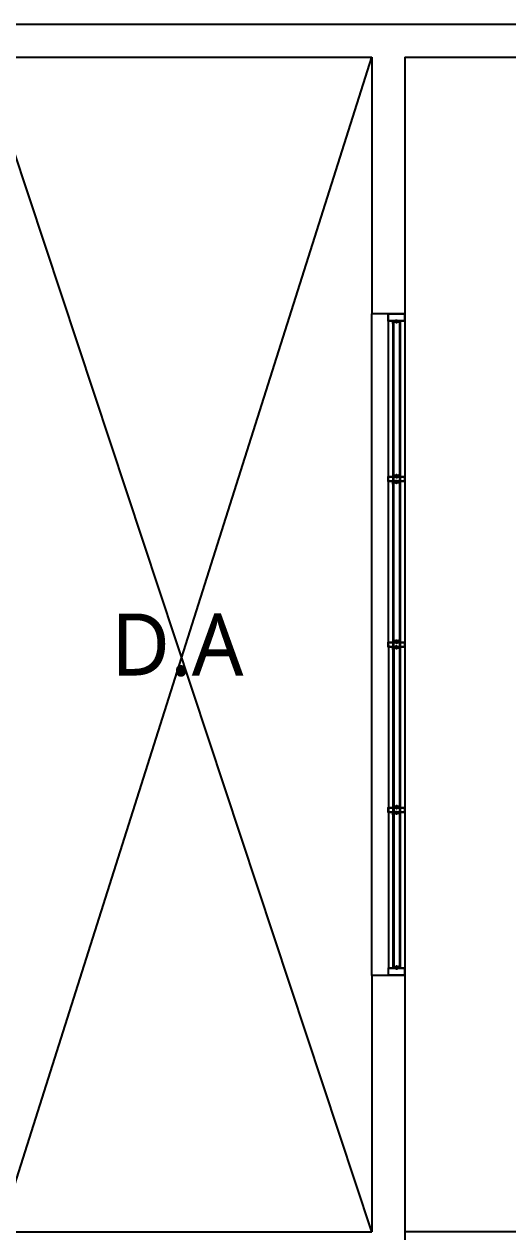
# Model space of a CAD drawing. Header units: millimetres. Extents: x -105683 to 94728, y -31127 to 151123.
# Drawn here: x 6525 to 9447, y -4505 to 2795 of the extents above; entities that cross this region are included whole.
import ezdxf
from ezdxf.enums import TextEntityAlignment as Align

# ---------------------------------------------------------------- set-up
doc = ezdxf.new("R2010")
doc.units = ezdxf.units.MM
doc.layers.add('e-plan', color=9, linetype='Continuous')
doc.styles.add('xr_plan$0$USUN', font='malgun_0.ttf')

# ---------------------------------------------------------------- blocks, each defined once
blk = doc.blocks.new('Xref-지하1층')
at = {"layer": 'e-plan', "linetype": 'Continuous'}
for p, q in [((9600, 14700), (17150, 14700)), ((9800, 14500), (12150, 14500)), ((12150, 7400), (9800, 14500)), ((9900, 7400), (12150, 14500)), ((12150, 14500), (12150, 12950)), ((12350, 14500), (16950, 14500)), ((12350, 14500), (12350, 12950)), ((12349.7, 12950), (12149.7, 12950)), ((12150.3, 8950), (12150.3, 12950)), ((12150, 8950), (12150, 7400)), ((12350.3, 8950), (12150.3, 8950)), ((12350, 8950), (12350, 7200)), ((9900, 7400), (12150, 7400)), ((14550, 7400), (12350, 7400))]:
    blk.add_line(p, q, dxfattribs=at)
at = {"layer": 'e-plan'}
for p, q in [((12249.7, 12905), (12249.7, 12950)), ((12251.3, 12906.6), (12251.3, 12948.4)), ((12249.7, 12905), (12250.3, 8995)), ((12277.5, 12890), (12277.5, 12905)), ((12277.5, 12905), (12279.5, 12905)), ((12277.5, 12890), (12277.5, 12905)), ((12277.5, 12905), (12279.5, 12905)), ((12281.7, 12890), (12277.5, 12890)), ((12281.7, 12890), (12277.5, 12890)), ((12277.5, 12890), (12278.1, 8995)), ((12279.1, 12899.6), (12279.1, 12903.4)), ((12279.1, 12903.4), (12279.5, 12903.4)), ((12279.1, 12899.6), (12279.1, 12903.4)), ((12279.1, 12903.4), (12279.5, 12903.4)), ((12320.3, 12899.6), (12279.1, 12899.6)), ((12320.3, 12899.6), (12279.1, 12899.6)), ((12279.1, 12891.6), (12279.1, 12898)), ((12320.3, 12898), (12279.1, 12898)), ((12279.1, 12891.6), (12279.1, 12898)), ((12320.3, 12898), (12279.1, 12898)), ((12281.7, 12891.6), (12279.1, 12891.6)), ((12281.7, 12891.6), (12279.1, 12891.6)), ((12279.5, 12903.4), (12279.5, 12905)), ((12279.5, 12903.4), (12279.5, 12905)), ((12281.7, 12891.6), (12281.7, 12890)), ((12281.7, 12891.6), (12281.7, 12890)), ((12281.7, 12890), (12282.3, 8995)), ((12303.4, 12898), (12295.8, 12898)), ((12295.8, 12898), (12295.8, 12896.8)), ((12303.4, 12898), (12295.8, 12898)), ((12295.8, 12898), (12295.8, 12896.8)), ((12296, 12896), (12295.8, 12896.8)), ((12296, 12896), (12295.8, 12896.8)), ((12296.5, 12895.3), (12296, 12896)), ((12296.5, 12895.3), (12296, 12896)), ((12297.2, 12894.8), (12296.5, 12895.3)), ((12297.2, 12894.8), (12296.5, 12895.3)), ((12298.2, 12895.1), (12297.2, 12894.8)), ((12298.2, 12895.1), (12297.2, 12894.8)), ((12298.7, 12894.6), (12297.2, 12894.8)), ((12298.7, 12894.6), (12297.2, 12894.8)), ((12297.7, 12910.4), (12297.9, 12910.6)), ((12297.7, 12910.4), (12297.9, 12910.6)), ((12297.7, 12910.4), (12297.7, 12909.1)), ((12297.7, 12910.4), (12298.9, 12910.4)), ((12297.7, 12910.4), (12297.7, 12909.1)), ((12297.7, 12910.4), (12298.9, 12910.4)), ((12297.7, 12907.6), (12297.7, 12905)), ((12297.7, 12907.6), (12297.7, 12905)), ((12297.7, 12903.5), (12297.7, 12900.8)), ((12297.7, 12903.5), (12297.7, 12900.8)), ((12297.7, 12899.3), (12297.7, 12898)), ((12297.7, 12899.3), (12297.7, 12898)), ((12298.2, 12910.9), (12298.4, 12911.1)), ((12298.2, 12910.9), (12298.4, 12911.1)), ((12299.1, 12895.8), (12298.2, 12895.1)), ((12299.1, 12895.8), (12298.2, 12895.1)), ((12298.4, 12911.1), (12299.2, 12911.1)), ((12298.4, 12911.1), (12299.2, 12911.1)), ((12298.5, 12910.4), (12298.5, 12909.1)), ((12298.5, 12910.4), (12298.5, 12909.1)), ((12298.5, 12907.6), (12298.5, 12905)), ((12298.5, 12907.6), (12298.5, 12905)), ((12298.5, 12903.5), (12298.5, 12900.8)), ((12298.5, 12903.5), (12298.5, 12900.8)), ((12298.5, 12899.3), (12298.5, 12898)), ((12298.5, 12899.3), (12298.5, 12898)), ((12300.5, 12894.6), (12298.7, 12894.6)), ((12300.5, 12894.6), (12298.7, 12894.6)), ((12299.4, 12896.7), (12299.1, 12895.8)), ((12299.4, 12896.7), (12299.1, 12895.8)), ((12299.8, 12896.7), (12299.4, 12896.7)), ((12299.8, 12896.7), (12299.4, 12896.7)), ((12299.6, 12891.9), (12299.6, 12915.6)), ((12299.6, 12891.9), (12299.6, 12915.6)), ((12299.8, 12896.7), (12300.2, 12895.8)), ((12299.8, 12896.7), (12300.2, 12895.8)), ((12300.1, 12911.1), (12300.8, 12911.1)), ((12300.1, 12911.1), (12300.8, 12911.1)), ((12300.2, 12895.8), (12300.9, 12895.2)), ((12300.2, 12895.8), (12300.9, 12895.2)), ((12300.3, 12910.4), (12301.5, 12910.4)), ((12300.3, 12910.4), (12301.5, 12910.4)), ((12302, 12894.8), (12300.5, 12894.6)), ((12302, 12894.8), (12300.5, 12894.6)), ((12300.7, 12910.4), (12300.7, 12909.1)), ((12300.7, 12910.4), (12300.7, 12909.1)), ((12300.7, 12907.6), (12300.7, 12905)), ((12300.7, 12907.6), (12300.7, 12905)), ((12300.7, 12903.5), (12300.7, 12900.8)), ((12300.7, 12903.5), (12300.7, 12900.8)), ((12300.7, 12899.3), (12300.7, 12898)), ((12300.7, 12899.3), (12300.7, 12898)), ((12301.1, 12910.9), (12300.8, 12911.1)), ((12301.1, 12910.9), (12300.8, 12911.1)), ((12300.9, 12895.2), (12302, 12894.8)), ((12300.9, 12895.2), (12302, 12894.8)), ((12301.5, 12910.4), (12301.3, 12910.6)), ((12301.5, 12910.4), (12301.3, 12910.6)), ((12301.5, 12910.4), (12301.5, 12909.1)), ((12301.5, 12910.4), (12301.5, 12909.1)), ((12301.5, 12907.6), (12301.5, 12905)), ((12301.5, 12907.6), (12301.5, 12905)), ((12301.5, 12903.5), (12301.5, 12900.8)), ((12301.5, 12903.5), (12301.5, 12900.8)), ((12301.5, 12899.3), (12301.5, 12898)), ((12301.5, 12899.3), (12301.5, 12898)), ((12302.7, 12895.3), (12302, 12894.8)), ((12302.7, 12895.3), (12302, 12894.8)), ((12303.2, 12896), (12302.7, 12895.3)), ((12303.2, 12896), (12302.7, 12895.3)), ((12303.4, 12896.8), (12303.2, 12896)), ((12303.4, 12896.8), (12303.2, 12896)), ((12303.4, 12896.8), (12303.4, 12898)), ((12303.4, 12896.8), (12303.4, 12898)), ((12320.3, 12891.6), (12317.7, 12891.6)), ((12317.7, 12891.6), (12317.7, 12890)), ((12320.3, 12891.6), (12317.7, 12891.6)), ((12317.7, 12891.6), (12317.7, 12890)), ((12321.9, 12890), (12317.7, 12890)), ((12321.9, 12890), (12317.7, 12890)), ((12317.7, 12890), (12318.3, 8995)), ((12319.9, 12905), (12321.9, 12905)), ((12319.9, 12903.4), (12319.9, 12905)), ((12319.9, 12905), (12321.9, 12905)), ((12319.9, 12903.4), (12319.9, 12905)), ((12319.9, 12903.4), (12320.3, 12903.4)), ((12319.9, 12903.4), (12320.3, 12903.4)), ((12320.3, 12903.4), (12320.3, 12899.6)), ((12320.3, 12903.4), (12320.3, 12899.6)), ((12320.3, 12898), (12320.3, 12891.6)), ((12320.3, 12898), (12320.3, 12891.6)), ((12321.9, 12905), (12321.9, 12890)), ((12321.9, 12905), (12321.9, 12890)), ((12321.9, 12890), (12322.5, 8995)), ((12349.7, 12905), (12350.3, 8995)), ((12281.7, 11980), (12277.5, 11980)), ((12277.5, 11980), (12277.5, 11965)), ((12281.7, 11980), (12277.5, 11980)), ((12277.5, 11980), (12277.5, 11965)), ((12279.1, 11978.4), (12279.1, 11972)), ((12281.7, 11978.4), (12279.1, 11978.4)), ((12279.1, 11978.4), (12279.1, 11972)), ((12281.7, 11978.4), (12279.1, 11978.4)), ((12320.3, 11972), (12279.1, 11972)), ((12320.3, 11972), (12279.1, 11972)), ((12281.7, 11978.4), (12281.7, 11980)), ((12281.7, 11978.4), (12281.7, 11980)), ((12296, 11974), (12295.8, 11973.2)), ((12296, 11974), (12295.8, 11973.2)), ((12295.8, 11972), (12295.8, 11973.2)), ((12295.8, 11972), (12295.8, 11973.2)), ((12303.4, 11972), (12295.8, 11972)), ((12303.4, 11972), (12295.8, 11972)), ((12296.5, 11974.7), (12296, 11974)), ((12296.5, 11974.7), (12296, 11974)), ((12297.2, 11975.2), (12296.5, 11974.7)), ((12297.2, 11975.2), (12296.5, 11974.7)), ((12298.7, 11975.4), (12297.2, 11975.2)), ((12298.7, 11975.4), (12297.2, 11975.2)), ((12298.2, 11974.9), (12297.2, 11975.2)), ((12298.2, 11974.9), (12297.2, 11975.2)), ((12297.7, 11970.7), (12297.7, 11972)), ((12297.7, 11970.7), (12297.7, 11972)), ((12299.1, 11974.2), (12298.2, 11974.9)), ((12299.1, 11974.2), (12298.2, 11974.9)), ((12298.5, 11970.7), (12298.5, 11972)), ((12298.5, 11970.7), (12298.5, 11972)), ((12300.5, 11975.4), (12298.7, 11975.4)), ((12300.5, 11975.4), (12298.7, 11975.4)), ((12299.4, 11973.3), (12299.1, 11974.2)), ((12299.4, 11973.3), (12299.1, 11974.2)), ((12299.8, 11973.3), (12299.4, 11973.3)), ((12299.8, 11973.3), (12299.4, 11973.3)), ((12299.6, 11978.1), (12299.6, 11954.4)), ((12299.6, 11978.1), (12299.6, 11954.4)), ((12299.8, 11973.3), (12300.2, 11974.2)), ((12299.8, 11973.3), (12300.2, 11974.2)), ((12300.2, 11974.2), (12300.9, 11974.8)), ((12300.2, 11974.2), (12300.9, 11974.8)), ((12302, 11975.2), (12300.5, 11975.4)), ((12302, 11975.2), (12300.5, 11975.4)), ((12300.7, 11970.7), (12300.7, 11972)), ((12300.7, 11970.7), (12300.7, 11972)), ((12300.9, 11974.8), (12302, 11975.2)), ((12300.9, 11974.8), (12302, 11975.2)), ((12301.5, 11970.7), (12301.5, 11972)), ((12301.5, 11970.7), (12301.5, 11972)), ((12302.7, 11974.7), (12302, 11975.2)), ((12302.7, 11974.7), (12302, 11975.2)), ((12303.2, 11974), (12302.7, 11974.7)), ((12303.2, 11974), (12302.7, 11974.7)), ((12303.4, 11973.2), (12303.2, 11974)), ((12303.4, 11973.2), (12303.2, 11974)), ((12303.4, 11973.2), (12303.4, 11972)), ((12303.4, 11973.2), (12303.4, 11972)), ((12321.9, 11980), (12317.7, 11980)), ((12317.7, 11978.4), (12317.7, 11980)), ((12321.9, 11980), (12317.7, 11980)), ((12317.7, 11978.4), (12317.7, 11980)), ((12320.3, 11978.4), (12317.7, 11978.4)), ((12320.3, 11978.4), (12317.7, 11978.4)), ((12320.3, 11972), (12320.3, 11978.4)), ((12320.3, 11972), (12320.3, 11978.4)), ((12321.9, 11965), (12321.9, 11980)), ((12321.9, 11965), (12321.9, 11980)), ((12277.5, 11965), (12279.5, 11965)), ((12277.5, 11965), (12279.5, 11965)), ((12277.5, 11920), (12277.5, 11935)), ((12277.5, 11935), (12279.5, 11935)), ((12277.5, 11935), (12279.5, 11935)), ((12277.5, 11920), (12277.5, 11935)), ((12281.7, 11920), (12277.5, 11920)), ((12281.7, 11920), (12277.5, 11920)), ((12279.1, 11970.4), (12279.1, 11966.6)), ((12320.3, 11970.4), (12279.1, 11970.4)), ((12279.1, 11970.4), (12279.1, 11966.6)), ((12320.3, 11970.4), (12279.1, 11970.4)), ((12279.1, 11966.6), (12279.5, 11966.6)), ((12279.1, 11966.6), (12279.5, 11966.6)), ((12279.1, 11929.6), (12279.1, 11933.4)), ((12279.1, 11933.4), (12279.5, 11933.4)), ((12279.1, 11929.6), (12279.1, 11933.4)), ((12279.1, 11933.4), (12279.5, 11933.4)), ((12320.3, 11929.6), (12279.1, 11929.6)), ((12320.3, 11929.6), (12279.1, 11929.6)), ((12279.1, 11921.6), (12279.1, 11928)), ((12320.3, 11928), (12279.1, 11928)), ((12279.1, 11921.6), (12279.1, 11928)), ((12320.3, 11928), (12279.1, 11928)), ((12281.7, 11921.6), (12279.1, 11921.6)), ((12281.7, 11921.6), (12279.1, 11921.6)), ((12279.5, 11966.6), (12279.5, 11965)), ((12279.5, 11966.6), (12279.5, 11965)), ((12279.5, 11933.4), (12279.5, 11935)), ((12279.5, 11933.4), (12279.5, 11935)), ((12281.7, 11921.6), (12281.7, 11920)), ((12281.7, 11921.6), (12281.7, 11920)), ((12303.4, 11928), (12295.8, 11928)), ((12295.8, 11928), (12295.8, 11926.8)), ((12303.4, 11928), (12295.8, 11928)), ((12295.8, 11928), (12295.8, 11926.8)), ((12296, 11926), (12295.8, 11926.8)), ((12296, 11926), (12295.8, 11926.8)), ((12296.5, 11925.3), (12296, 11926)), ((12296.5, 11925.3), (12296, 11926)), ((12297.2, 11924.8), (12296.5, 11925.3)), ((12297.2, 11924.8), (12296.5, 11925.3)), ((12298.2, 11925.1), (12297.2, 11924.8)), ((12298.2, 11925.1), (12297.2, 11924.8)), ((12298.7, 11924.6), (12297.2, 11924.8)), ((12298.7, 11924.6), (12297.2, 11924.8)), ((12297.7, 11966.6), (12297.7, 11969.2)), ((12297.7, 11966.6), (12297.7, 11969.2)), ((12297.7, 11962.4), (12297.7, 11965)), ((12297.7, 11962.4), (12297.7, 11965)), ((12297.7, 11959.6), (12297.7, 11960.9)), ((12297.7, 11959.6), (12297.7, 11960.9)), ((12297.7, 11959.6), (12298.9, 11959.6)), ((12297.7, 11959.6), (12297.9, 11959.4)), ((12297.7, 11959.6), (12298.9, 11959.6)), ((12297.7, 11959.6), (12297.9, 11959.4)), ((12297.7, 11940.4), (12297.9, 11940.6)), ((12297.7, 11940.4), (12297.9, 11940.6)), ((12297.7, 11940.4), (12297.7, 11939.1)), ((12297.7, 11940.4), (12298.9, 11940.4)), ((12297.7, 11940.4), (12297.7, 11939.1)), ((12297.7, 11940.4), (12298.9, 11940.4)), ((12297.7, 11937.6), (12297.7, 11935)), ((12297.7, 11937.6), (12297.7, 11935)), ((12297.7, 11933.5), (12297.7, 11930.8)), ((12297.7, 11933.5), (12297.7, 11930.8)), ((12297.7, 11929.3), (12297.7, 11928)), ((12297.7, 11929.3), (12297.7, 11928)), ((12298.2, 11959.1), (12298.4, 11958.9)), ((12298.2, 11959.1), (12298.4, 11958.9)), ((12298.2, 11940.9), (12298.4, 11941.1)), ((12298.2, 11940.9), (12298.4, 11941.1)), ((12299.1, 11925.8), (12298.2, 11925.1)), ((12299.1, 11925.8), (12298.2, 11925.1)), ((12298.4, 11958.9), (12299.2, 11958.9)), ((12298.4, 11958.9), (12299.2, 11958.9)), ((12298.4, 11941.1), (12299.2, 11941.1)), ((12298.4, 11941.1), (12299.2, 11941.1)), ((12298.5, 11966.6), (12298.5, 11969.2)), ((12298.5, 11966.6), (12298.5, 11969.2)), ((12298.5, 11962.4), (12298.5, 11965)), ((12298.5, 11962.4), (12298.5, 11965)), ((12298.5, 11959.6), (12298.5, 11960.9)), ((12298.5, 11959.6), (12298.5, 11960.9)), ((12298.5, 11940.4), (12298.5, 11939.1)), ((12298.5, 11940.4), (12298.5, 11939.1)), ((12298.5, 11937.6), (12298.5, 11935)), ((12298.5, 11937.6), (12298.5, 11935)), ((12298.5, 11933.5), (12298.5, 11930.8)), ((12298.5, 11933.5), (12298.5, 11930.8)), ((12298.5, 11929.3), (12298.5, 11928)), ((12298.5, 11929.3), (12298.5, 11928)), ((12300.5, 11924.6), (12298.7, 11924.6)), ((12300.5, 11924.6), (12298.7, 11924.6)), ((12299.4, 11926.7), (12299.1, 11925.8)), ((12299.4, 11926.7), (12299.1, 11925.8)), ((12299.8, 11926.7), (12299.4, 11926.7)), ((12299.8, 11926.7), (12299.4, 11926.7)), ((12299.6, 11921.9), (12299.6, 11945.6)), ((12299.6, 11921.9), (12299.6, 11945.6)), ((12299.8, 11926.7), (12300.2, 11925.8)), ((12299.8, 11926.7), (12300.2, 11925.8)), ((12300.1, 11958.9), (12300.8, 11958.9)), ((12300.1, 11958.9), (12300.8, 11958.9)), ((12300.1, 11941.1), (12300.8, 11941.1)), ((12300.1, 11941.1), (12300.8, 11941.1)), ((12300.2, 11925.8), (12300.9, 11925.2)), ((12300.2, 11925.8), (12300.9, 11925.2)), ((12300.3, 11959.6), (12301.5, 11959.6)), ((12300.3, 11959.6), (12301.5, 11959.6)), ((12300.3, 11940.4), (12301.5, 11940.4)), ((12300.3, 11940.4), (12301.5, 11940.4)), ((12302, 11924.8), (12300.5, 11924.6)), ((12302, 11924.8), (12300.5, 11924.6)), ((12300.7, 11966.6), (12300.7, 11969.2)), ((12300.7, 11966.6), (12300.7, 11969.2)), ((12300.7, 11962.4), (12300.7, 11965)), ((12300.7, 11962.4), (12300.7, 11965)), ((12300.7, 11959.6), (12300.7, 11960.9)), ((12300.7, 11959.6), (12300.7, 11960.9)), ((12300.7, 11940.4), (12300.7, 11939.1)), ((12300.7, 11940.4), (12300.7, 11939.1)), ((12300.7, 11937.6), (12300.7, 11935)), ((12300.7, 11937.6), (12300.7, 11935)), ((12300.7, 11933.5), (12300.7, 11930.8)), ((12300.7, 11933.5), (12300.7, 11930.8)), ((12300.7, 11929.3), (12300.7, 11928)), ((12300.7, 11929.3), (12300.7, 11928)), ((12301.1, 11959.1), (12300.8, 11958.9)), ((12301.1, 11959.1), (12300.8, 11958.9)), ((12301.1, 11940.9), (12300.8, 11941.1)), ((12301.1, 11940.9), (12300.8, 11941.1)), ((12300.9, 11925.2), (12302, 11924.8)), ((12300.9, 11925.2), (12302, 11924.8)), ((12301.5, 11959.6), (12301.3, 11959.4)), ((12301.5, 11959.6), (12301.3, 11959.4)), ((12301.5, 11940.4), (12301.3, 11940.6)), ((12301.5, 11940.4), (12301.3, 11940.6)), ((12301.5, 11966.6), (12301.5, 11969.2)), ((12301.5, 11966.6), (12301.5, 11969.2)), ((12301.5, 11962.4), (12301.5, 11965)), ((12301.5, 11962.4), (12301.5, 11965)), ((12301.5, 11959.6), (12301.5, 11960.9)), ((12301.5, 11959.6), (12301.5, 11960.9)), ((12301.5, 11940.4), (12301.5, 11939.1)), ((12301.5, 11940.4), (12301.5, 11939.1)), ((12301.5, 11937.6), (12301.5, 11935)), ((12301.5, 11937.6), (12301.5, 11935)), ((12301.5, 11933.5), (12301.5, 11930.8)), ((12301.5, 11933.5), (12301.5, 11930.8)), ((12301.5, 11929.3), (12301.5, 11928)), ((12301.5, 11929.3), (12301.5, 11928)), ((12302.7, 11925.3), (12302, 11924.8)), ((12302.7, 11925.3), (12302, 11924.8)), ((12303.2, 11926), (12302.7, 11925.3)), ((12303.2, 11926), (12302.7, 11925.3)), ((12303.4, 11926.8), (12303.2, 11926)), ((12303.4, 11926.8), (12303.2, 11926)), ((12303.4, 11926.8), (12303.4, 11928)), ((12303.4, 11926.8), (12303.4, 11928)), ((12320.3, 11921.6), (12317.7, 11921.6)), ((12317.7, 11921.6), (12317.7, 11920)), ((12320.3, 11921.6), (12317.7, 11921.6)), ((12317.7, 11921.6), (12317.7, 11920)), ((12321.9, 11920), (12317.7, 11920)), ((12321.9, 11920), (12317.7, 11920)), ((12319.9, 11966.6), (12320.3, 11966.6)), ((12319.9, 11966.6), (12319.9, 11965)), ((12319.9, 11966.6), (12320.3, 11966.6)), ((12319.9, 11966.6), (12319.9, 11965)), ((12319.9, 11965), (12321.9, 11965)), ((12319.9, 11965), (12321.9, 11965)), ((12319.9, 11935), (12321.9, 11935)), ((12319.9, 11933.4), (12319.9, 11935)), ((12319.9, 11935), (12321.9, 11935)), ((12319.9, 11933.4), (12319.9, 11935)), ((12319.9, 11933.4), (12320.3, 11933.4)), ((12319.9, 11933.4), (12320.3, 11933.4)), ((12320.3, 11966.6), (12320.3, 11970.4)), ((12320.3, 11966.6), (12320.3, 11970.4)), ((12320.3, 11933.4), (12320.3, 11929.6)), ((12320.3, 11933.4), (12320.3, 11929.6)), ((12320.3, 11928), (12320.3, 11921.6)), ((12320.3, 11928), (12320.3, 11921.6)), ((12321.9, 11935), (12321.9, 11920)), ((12321.9, 11935), (12321.9, 11920)), ((12281.7, 10980), (12277.5, 10980)), ((12277.5, 10980), (12277.5, 10965)), ((12281.7, 10980), (12277.5, 10980)), ((12277.5, 10980), (12277.5, 10965)), ((12277.5, 10965), (12279.5, 10965)), ((12277.5, 10965), (12279.5, 10965)), ((12279.1, 10978.4), (12279.1, 10972)), ((12281.7, 10978.4), (12279.1, 10978.4)), ((12279.1, 10978.4), (12279.1, 10972)), ((12281.7, 10978.4), (12279.1, 10978.4)), ((12320.3, 10972), (12279.1, 10972)), ((12320.3, 10972), (12279.1, 10972)), ((12279.1, 10970.4), (12279.1, 10966.6)), ((12320.3, 10970.4), (12279.1, 10970.4)), ((12279.1, 10970.4), (12279.1, 10966.6)), ((12320.3, 10970.4), (12279.1, 10970.4)), ((12279.1, 10966.6), (12279.5, 10966.6)), ((12279.1, 10966.6), (12279.5, 10966.6)), ((12279.5, 10966.6), (12279.5, 10965)), ((12279.5, 10966.6), (12279.5, 10965)), ((12281.7, 10978.4), (12281.7, 10980)), ((12281.7, 10978.4), (12281.7, 10980)), ((12296, 10974), (12295.8, 10973.2)), ((12296, 10974), (12295.8, 10973.2)), ((12295.8, 10972), (12295.8, 10973.2)), ((12295.8, 10972), (12295.8, 10973.2)), ((12303.4, 10972), (12295.8, 10972)), ((12303.4, 10972), (12295.8, 10972)), ((12296.5, 10974.7), (12296, 10974)), ((12296.5, 10974.7), (12296, 10974)), ((12297.2, 10975.2), (12296.5, 10974.7)), ((12297.2, 10975.2), (12296.5, 10974.7)), ((12298.7, 10975.4), (12297.2, 10975.2)), ((12298.7, 10975.4), (12297.2, 10975.2)), ((12298.2, 10974.9), (12297.2, 10975.2)), ((12298.2, 10974.9), (12297.2, 10975.2)), ((12297.7, 10970.7), (12297.7, 10972)), ((12297.7, 10970.7), (12297.7, 10972)), ((12297.7, 10966.6), (12297.7, 10969.2)), ((12297.7, 10966.6), (12297.7, 10969.2)), ((12297.7, 10962.4), (12297.7, 10965)), ((12297.7, 10962.4), (12297.7, 10965)), ((12297.7, 10959.6), (12297.7, 10960.9)), ((12297.7, 10959.6), (12297.7, 10960.9)), ((12297.7, 10959.6), (12298.9, 10959.6)), ((12297.7, 10959.6), (12297.9, 10959.4)), ((12297.7, 10959.6), (12298.9, 10959.6)), ((12297.7, 10959.6), (12297.9, 10959.4)), ((12299.1, 10974.2), (12298.2, 10974.9)), ((12299.1, 10974.2), (12298.2, 10974.9)), ((12298.2, 10959.1), (12298.4, 10958.9)), ((12298.2, 10959.1), (12298.4, 10958.9)), ((12298.4, 10958.9), (12299.2, 10958.9)), ((12298.4, 10958.9), (12299.2, 10958.9)), ((12298.5, 10970.7), (12298.5, 10972)), ((12298.5, 10970.7), (12298.5, 10972)), ((12298.5, 10966.6), (12298.5, 10969.2)), ((12298.5, 10966.6), (12298.5, 10969.2)), ((12298.5, 10962.4), (12298.5, 10965)), ((12298.5, 10962.4), (12298.5, 10965)), ((12298.5, 10959.6), (12298.5, 10960.9)), ((12298.5, 10959.6), (12298.5, 10960.9)), ((12300.5, 10975.4), (12298.7, 10975.4)), ((12300.5, 10975.4), (12298.7, 10975.4)), ((12299.4, 10973.3), (12299.1, 10974.2)), ((12299.4, 10973.3), (12299.1, 10974.2)), ((12299.8, 10973.3), (12299.4, 10973.3)), ((12299.8, 10973.3), (12299.4, 10973.3)), ((12299.6, 10978.1), (12299.6, 10954.4)), ((12299.6, 10978.1), (12299.6, 10954.4)), ((12299.8, 10973.3), (12300.2, 10974.2)), ((12299.8, 10973.3), (12300.2, 10974.2)), ((12300.1, 10958.9), (12300.8, 10958.9)), ((12300.1, 10958.9), (12300.8, 10958.9)), ((12300.2, 10974.2), (12300.9, 10974.8)), ((12300.2, 10974.2), (12300.9, 10974.8)), ((12300.3, 10959.6), (12301.5, 10959.6)), ((12300.3, 10959.6), (12301.5, 10959.6)), ((12302, 10975.2), (12300.5, 10975.4)), ((12302, 10975.2), (12300.5, 10975.4)), ((12300.7, 10970.7), (12300.7, 10972)), ((12300.7, 10970.7), (12300.7, 10972)), ((12300.7, 10966.6), (12300.7, 10969.2)), ((12300.7, 10966.6), (12300.7, 10969.2)), ((12300.7, 10962.4), (12300.7, 10965)), ((12300.7, 10962.4), (12300.7, 10965)), ((12300.7, 10959.6), (12300.7, 10960.9)), ((12300.7, 10959.6), (12300.7, 10960.9)), ((12301.1, 10959.1), (12300.8, 10958.9)), ((12301.1, 10959.1), (12300.8, 10958.9)), ((12300.9, 10974.8), (12302, 10975.2)), ((12300.9, 10974.8), (12302, 10975.2)), ((12301.5, 10959.6), (12301.3, 10959.4)), ((12301.5, 10959.6), (12301.3, 10959.4)), ((12301.5, 10970.7), (12301.5, 10972)), ((12301.5, 10970.7), (12301.5, 10972)), ((12301.5, 10966.6), (12301.5, 10969.2)), ((12301.5, 10966.6), (12301.5, 10969.2)), ((12301.5, 10962.4), (12301.5, 10965)), ((12301.5, 10962.4), (12301.5, 10965)), ((12301.5, 10959.6), (12301.5, 10960.9)), ((12301.5, 10959.6), (12301.5, 10960.9)), ((12302.7, 10974.7), (12302, 10975.2)), ((12302.7, 10974.7), (12302, 10975.2)), ((12303.2, 10974), (12302.7, 10974.7)), ((12303.2, 10974), (12302.7, 10974.7)), ((12303.4, 10973.2), (12303.2, 10974)), ((12303.4, 10973.2), (12303.2, 10974)), ((12303.4, 10973.2), (12303.4, 10972)), ((12303.4, 10973.2), (12303.4, 10972)), ((12321.9, 10980), (12317.7, 10980)), ((12317.7, 10978.4), (12317.7, 10980)), ((12321.9, 10980), (12317.7, 10980)), ((12317.7, 10978.4), (12317.7, 10980)), ((12320.3, 10978.4), (12317.7, 10978.4)), ((12320.3, 10978.4), (12317.7, 10978.4)), ((12319.9, 10966.6), (12320.3, 10966.6)), ((12319.9, 10966.6), (12319.9, 10965)), ((12319.9, 10966.6), (12320.3, 10966.6)), ((12319.9, 10966.6), (12319.9, 10965)), ((12319.9, 10965), (12321.9, 10965)), ((12319.9, 10965), (12321.9, 10965)), ((12320.3, 10972), (12320.3, 10978.4)), ((12320.3, 10972), (12320.3, 10978.4)), ((12320.3, 10966.6), (12320.3, 10970.4)), ((12320.3, 10966.6), (12320.3, 10970.4)), ((12321.9, 10965), (12321.9, 10980)), ((12321.9, 10965), (12321.9, 10980)), ((12277.5, 10920), (12277.5, 10935)), ((12277.5, 10935), (12279.5, 10935)), ((12277.5, 10935), (12279.5, 10935)), ((12277.5, 10920), (12277.5, 10935)), ((12281.7, 10920), (12277.5, 10920)), ((12281.7, 10920), (12277.5, 10920)), ((12279.1, 10929.6), (12279.1, 10933.4)), ((12279.1, 10933.4), (12279.5, 10933.4)), ((12279.1, 10929.6), (12279.1, 10933.4)), ((12279.1, 10933.4), (12279.5, 10933.4)), ((12320.3, 10929.6), (12279.1, 10929.6)), ((12320.3, 10929.6), (12279.1, 10929.6)), ((12279.1, 10921.6), (12279.1, 10928)), ((12320.3, 10928), (12279.1, 10928)), ((12279.1, 10921.6), (12279.1, 10928)), ((12320.3, 10928), (12279.1, 10928)), ((12281.7, 10921.6), (12279.1, 10921.6)), ((12281.7, 10921.6), (12279.1, 10921.6)), ((12279.5, 10933.4), (12279.5, 10935)), ((12279.5, 10933.4), (12279.5, 10935)), ((12281.7, 10921.6), (12281.7, 10920)), ((12281.7, 10921.6), (12281.7, 10920)), ((12303.4, 10928), (12295.8, 10928)), ((12295.8, 10928), (12295.8, 10926.8)), ((12303.4, 10928), (12295.8, 10928)), ((12295.8, 10928), (12295.8, 10926.8)), ((12296, 10926), (12295.8, 10926.8)), ((12296, 10926), (12295.8, 10926.8)), ((12296.5, 10925.3), (12296, 10926)), ((12296.5, 10925.3), (12296, 10926)), ((12297.2, 10924.8), (12296.5, 10925.3)), ((12297.2, 10924.8), (12296.5, 10925.3)), ((12298.2, 10925.1), (12297.2, 10924.8)), ((12298.2, 10925.1), (12297.2, 10924.8)), ((12298.7, 10924.6), (12297.2, 10924.8)), ((12298.7, 10924.6), (12297.2, 10924.8)), ((12297.7, 10940.4), (12297.9, 10940.6)), ((12297.7, 10940.4), (12297.9, 10940.6)), ((12297.7, 10940.4), (12297.7, 10939.1)), ((12297.7, 10940.4), (12298.9, 10940.4)), ((12297.7, 10940.4), (12297.7, 10939.1)), ((12297.7, 10940.4), (12298.9, 10940.4)), ((12297.7, 10937.6), (12297.7, 10935)), ((12297.7, 10937.6), (12297.7, 10935)), ((12297.7, 10933.5), (12297.7, 10930.8)), ((12297.7, 10933.5), (12297.7, 10930.8)), ((12297.7, 10929.3), (12297.7, 10928)), ((12297.7, 10929.3), (12297.7, 10928)), ((12298.2, 10940.9), (12298.4, 10941.1)), ((12298.2, 10940.9), (12298.4, 10941.1)), ((12299.1, 10925.8), (12298.2, 10925.1)), ((12299.1, 10925.8), (12298.2, 10925.1)), ((12298.4, 10941.1), (12299.2, 10941.1)), ((12298.4, 10941.1), (12299.2, 10941.1)), ((12298.5, 10940.4), (12298.5, 10939.1)), ((12298.5, 10940.4), (12298.5, 10939.1)), ((12298.5, 10937.6), (12298.5, 10935)), ((12298.5, 10937.6), (12298.5, 10935)), ((12298.5, 10933.5), (12298.5, 10930.8)), ((12298.5, 10933.5), (12298.5, 10930.8)), ((12298.5, 10929.3), (12298.5, 10928)), ((12298.5, 10929.3), (12298.5, 10928)), ((12300.5, 10924.6), (12298.7, 10924.6)), ((12300.5, 10924.6), (12298.7, 10924.6)), ((12299.4, 10926.7), (12299.1, 10925.8)), ((12299.4, 10926.7), (12299.1, 10925.8)), ((12299.8, 10926.7), (12299.4, 10926.7)), ((12299.8, 10926.7), (12299.4, 10926.7)), ((12299.6, 10921.9), (12299.6, 10945.6)), ((12299.6, 10921.9), (12299.6, 10945.6)), ((12299.8, 10926.7), (12300.2, 10925.8)), ((12299.8, 10926.7), (12300.2, 10925.8)), ((12300.1, 10941.1), (12300.8, 10941.1)), ((12300.1, 10941.1), (12300.8, 10941.1)), ((12300.2, 10925.8), (12300.9, 10925.2)), ((12300.2, 10925.8), (12300.9, 10925.2)), ((12300.3, 10940.4), (12301.5, 10940.4)), ((12300.3, 10940.4), (12301.5, 10940.4)), ((12302, 10924.8), (12300.5, 10924.6)), ((12302, 10924.8), (12300.5, 10924.6)), ((12300.7, 10940.4), (12300.7, 10939.1)), ((12300.7, 10940.4), (12300.7, 10939.1)), ((12300.7, 10937.6), (12300.7, 10935)), ((12300.7, 10937.6), (12300.7, 10935)), ((12300.7, 10933.5), (12300.7, 10930.8)), ((12300.7, 10933.5), (12300.7, 10930.8)), ((12300.7, 10929.3), (12300.7, 10928)), ((12300.7, 10929.3), (12300.7, 10928)), ((12301.1, 10940.9), (12300.8, 10941.1)), ((12301.1, 10940.9), (12300.8, 10941.1)), ((12300.9, 10925.2), (12302, 10924.8)), ((12300.9, 10925.2), (12302, 10924.8)), ((12301.5, 10940.4), (12301.3, 10940.6)), ((12301.5, 10940.4), (12301.3, 10940.6)), ((12301.5, 10940.4), (12301.5, 10939.1)), ((12301.5, 10940.4), (12301.5, 10939.1)), ((12301.5, 10937.6), (12301.5, 10935)), ((12301.5, 10937.6), (12301.5, 10935)), ((12301.5, 10933.5), (12301.5, 10930.8)), ((12301.5, 10933.5), (12301.5, 10930.8)), ((12301.5, 10929.3), (12301.5, 10928)), ((12301.5, 10929.3), (12301.5, 10928)), ((12302.7, 10925.3), (12302, 10924.8)), ((12302.7, 10925.3), (12302, 10924.8)), ((12303.2, 10926), (12302.7, 10925.3)), ((12303.2, 10926), (12302.7, 10925.3)), ((12303.4, 10926.8), (12303.2, 10926)), ((12303.4, 10926.8), (12303.2, 10926)), ((12303.4, 10926.8), (12303.4, 10928)), ((12303.4, 10926.8), (12303.4, 10928)), ((12320.3, 10921.6), (12317.7, 10921.6)), ((12317.7, 10921.6), (12317.7, 10920)), ((12320.3, 10921.6), (12317.7, 10921.6)), ((12317.7, 10921.6), (12317.7, 10920)), ((12321.9, 10920), (12317.7, 10920)), ((12321.9, 10920), (12317.7, 10920)), ((12319.9, 10935), (12321.9, 10935)), ((12319.9, 10933.4), (12319.9, 10935)), ((12319.9, 10935), (12321.9, 10935)), ((12319.9, 10933.4), (12319.9, 10935)), ((12319.9, 10933.4), (12320.3, 10933.4)), ((12319.9, 10933.4), (12320.3, 10933.4)), ((12320.3, 10933.4), (12320.3, 10929.6)), ((12320.3, 10933.4), (12320.3, 10929.6)), ((12320.3, 10928), (12320.3, 10921.6)), ((12320.3, 10928), (12320.3, 10921.6)), ((12321.9, 10935), (12321.9, 10920)), ((12321.9, 10935), (12321.9, 10920)), ((12281.7, 9980), (12277.5, 9980)), ((12277.5, 9980), (12277.5, 9965)), ((12281.7, 9980), (12277.5, 9980)), ((12277.5, 9980), (12277.5, 9965)), ((12277.5, 9965), (12279.5, 9965)), ((12277.5, 9965), (12279.5, 9965)), ((12277.5, 9920), (12277.5, 9935)), ((12277.5, 9935), (12279.5, 9935)), ((12277.5, 9935), (12279.5, 9935)), ((12277.5, 9920), (12277.5, 9935)), ((12279.1, 9978.4), (12279.1, 9972)), ((12281.7, 9978.4), (12279.1, 9978.4)), ((12279.1, 9978.4), (12279.1, 9972)), ((12281.7, 9978.4), (12279.1, 9978.4)), ((12320.3, 9972), (12279.1, 9972)), ((12320.3, 9972), (12279.1, 9972)), ((12279.1, 9970.4), (12279.1, 9966.6)), ((12320.3, 9970.4), (12279.1, 9970.4)), ((12279.1, 9970.4), (12279.1, 9966.6)), ((12320.3, 9970.4), (12279.1, 9970.4)), ((12279.1, 9966.6), (12279.5, 9966.6)), ((12279.1, 9966.6), (12279.5, 9966.6)), ((12279.1, 9929.6), (12279.1, 9933.4)), ((12279.1, 9933.4), (12279.5, 9933.4)), ((12279.1, 9929.6), (12279.1, 9933.4)), ((12279.1, 9933.4), (12279.5, 9933.4)), ((12320.3, 9929.6), (12279.1, 9929.6)), ((12320.3, 9929.6), (12279.1, 9929.6)), ((12279.5, 9966.6), (12279.5, 9965)), ((12279.5, 9966.6), (12279.5, 9965)), ((12279.5, 9933.4), (12279.5, 9935)), ((12279.5, 9933.4), (12279.5, 9935)), ((12281.7, 9978.4), (12281.7, 9980)), ((12281.7, 9978.4), (12281.7, 9980)), ((12296, 9974), (12295.8, 9973.2)), ((12296, 9974), (12295.8, 9973.2)), ((12295.8, 9972), (12295.8, 9973.2)), ((12295.8, 9972), (12295.8, 9973.2)), ((12303.4, 9972), (12295.8, 9972)), ((12303.4, 9972), (12295.8, 9972)), ((12296.5, 9974.7), (12296, 9974)), ((12296.5, 9974.7), (12296, 9974)), ((12297.2, 9975.2), (12296.5, 9974.7)), ((12297.2, 9975.2), (12296.5, 9974.7)), ((12298.7, 9975.4), (12297.2, 9975.2)), ((12298.7, 9975.4), (12297.2, 9975.2)), ((12298.2, 9974.9), (12297.2, 9975.2)), ((12298.2, 9974.9), (12297.2, 9975.2)), ((12297.7, 9970.7), (12297.7, 9972)), ((12297.7, 9970.7), (12297.7, 9972)), ((12297.7, 9966.6), (12297.7, 9969.2)), ((12297.7, 9966.6), (12297.7, 9969.2)), ((12297.7, 9962.4), (12297.7, 9965)), ((12297.7, 9962.4), (12297.7, 9965)), ((12297.7, 9959.6), (12297.7, 9960.9)), ((12297.7, 9959.6), (12297.7, 9960.9)), ((12297.7, 9959.6), (12298.9, 9959.6)), ((12297.7, 9959.6), (12297.9, 9959.4)), ((12297.7, 9959.6), (12298.9, 9959.6)), ((12297.7, 9959.6), (12297.9, 9959.4)), ((12297.7, 9940.4), (12297.9, 9940.6)), ((12297.7, 9940.4), (12297.9, 9940.6)), ((12297.7, 9940.4), (12297.7, 9939.1)), ((12297.7, 9940.4), (12298.9, 9940.4)), ((12297.7, 9940.4), (12297.7, 9939.1)), ((12297.7, 9940.4), (12298.9, 9940.4)), ((12297.7, 9937.6), (12297.7, 9935)), ((12297.7, 9937.6), (12297.7, 9935)), ((12297.7, 9933.5), (12297.7, 9930.8)), ((12297.7, 9933.5), (12297.7, 9930.8)), ((12297.7, 9929.3), (12297.7, 9928)), ((12297.7, 9929.3), (12297.7, 9928)), ((12299.1, 9974.2), (12298.2, 9974.9)), ((12299.1, 9974.2), (12298.2, 9974.9)), ((12298.2, 9959.1), (12298.4, 9958.9)), ((12298.2, 9959.1), (12298.4, 9958.9)), ((12298.2, 9940.9), (12298.4, 9941.1)), ((12298.2, 9940.9), (12298.4, 9941.1)), ((12298.4, 9958.9), (12299.2, 9958.9)), ((12298.4, 9958.9), (12299.2, 9958.9)), ((12298.4, 9941.1), (12299.2, 9941.1)), ((12298.4, 9941.1), (12299.2, 9941.1)), ((12298.5, 9970.7), (12298.5, 9972)), ((12298.5, 9970.7), (12298.5, 9972)), ((12298.5, 9966.6), (12298.5, 9969.2)), ((12298.5, 9966.6), (12298.5, 9969.2)), ((12298.5, 9962.4), (12298.5, 9965)), ((12298.5, 9962.4), (12298.5, 9965)), ((12298.5, 9959.6), (12298.5, 9960.9)), ((12298.5, 9959.6), (12298.5, 9960.9)), ((12298.5, 9940.4), (12298.5, 9939.1)), ((12298.5, 9940.4), (12298.5, 9939.1)), ((12298.5, 9937.6), (12298.5, 9935)), ((12298.5, 9937.6), (12298.5, 9935)), ((12298.5, 9933.5), (12298.5, 9930.8)), ((12298.5, 9933.5), (12298.5, 9930.8)), ((12298.5, 9929.3), (12298.5, 9928)), ((12298.5, 9929.3), (12298.5, 9928)), ((12300.5, 9975.4), (12298.7, 9975.4)), ((12300.5, 9975.4), (12298.7, 9975.4)), ((12299.4, 9973.3), (12299.1, 9974.2)), ((12299.4, 9973.3), (12299.1, 9974.2)), ((12299.8, 9973.3), (12299.4, 9973.3)), ((12299.8, 9973.3), (12299.4, 9973.3)), ((12299.6, 9978.1), (12299.6, 9954.4)), ((12299.6, 9978.1), (12299.6, 9954.4)), ((12299.6, 9921.9), (12299.6, 9945.6)), ((12299.6, 9921.9), (12299.6, 9945.6)), ((12299.8, 9973.3), (12300.2, 9974.2)), ((12299.8, 9973.3), (12300.2, 9974.2)), ((12300.1, 9958.9), (12300.8, 9958.9)), ((12300.1, 9958.9), (12300.8, 9958.9)), ((12300.1, 9941.1), (12300.8, 9941.1)), ((12300.1, 9941.1), (12300.8, 9941.1)), ((12300.2, 9974.2), (12300.9, 9974.8)), ((12300.2, 9974.2), (12300.9, 9974.8)), ((12300.3, 9959.6), (12301.5, 9959.6)), ((12300.3, 9959.6), (12301.5, 9959.6)), ((12300.3, 9940.4), (12301.5, 9940.4)), ((12300.3, 9940.4), (12301.5, 9940.4)), ((12302, 9975.2), (12300.5, 9975.4)), ((12302, 9975.2), (12300.5, 9975.4)), ((12300.7, 9970.7), (12300.7, 9972)), ((12300.7, 9970.7), (12300.7, 9972)), ((12300.7, 9966.6), (12300.7, 9969.2)), ((12300.7, 9966.6), (12300.7, 9969.2)), ((12300.7, 9962.4), (12300.7, 9965)), ((12300.7, 9962.4), (12300.7, 9965)), ((12300.7, 9959.6), (12300.7, 9960.9)), ((12300.7, 9959.6), (12300.7, 9960.9)), ((12300.7, 9940.4), (12300.7, 9939.1)), ((12300.7, 9940.4), (12300.7, 9939.1)), ((12300.7, 9937.6), (12300.7, 9935)), ((12300.7, 9937.6), (12300.7, 9935)), ((12300.7, 9933.5), (12300.7, 9930.8)), ((12300.7, 9933.5), (12300.7, 9930.8)), ((12300.7, 9929.3), (12300.7, 9928)), ((12300.7, 9929.3), (12300.7, 9928)), ((12301.1, 9959.1), (12300.8, 9958.9)), ((12301.1, 9959.1), (12300.8, 9958.9)), ((12301.1, 9940.9), (12300.8, 9941.1)), ((12301.1, 9940.9), (12300.8, 9941.1)), ((12300.9, 9974.8), (12302, 9975.2)), ((12300.9, 9974.8), (12302, 9975.2)), ((12301.5, 9959.6), (12301.3, 9959.4)), ((12301.5, 9959.6), (12301.3, 9959.4)), ((12301.5, 9940.4), (12301.3, 9940.6)), ((12301.5, 9940.4), (12301.3, 9940.6)), ((12301.5, 9970.7), (12301.5, 9972)), ((12301.5, 9970.7), (12301.5, 9972)), ((12301.5, 9966.6), (12301.5, 9969.2)), ((12301.5, 9966.6), (12301.5, 9969.2)), ((12301.5, 9962.4), (12301.5, 9965)), ((12301.5, 9962.4), (12301.5, 9965)), ((12301.5, 9959.6), (12301.5, 9960.9)), ((12301.5, 9959.6), (12301.5, 9960.9)), ((12301.5, 9940.4), (12301.5, 9939.1)), ((12301.5, 9940.4), (12301.5, 9939.1)), ((12301.5, 9937.6), (12301.5, 9935)), ((12301.5, 9937.6), (12301.5, 9935)), ((12301.5, 9933.5), (12301.5, 9930.8)), ((12301.5, 9933.5), (12301.5, 9930.8)), ((12301.5, 9929.3), (12301.5, 9928)), ((12301.5, 9929.3), (12301.5, 9928)), ((12302.7, 9974.7), (12302, 9975.2)), ((12302.7, 9974.7), (12302, 9975.2)), ((12303.2, 9974), (12302.7, 9974.7)), ((12303.2, 9974), (12302.7, 9974.7)), ((12303.4, 9973.2), (12303.2, 9974)), ((12303.4, 9973.2), (12303.2, 9974)), ((12303.4, 9973.2), (12303.4, 9972)), ((12303.4, 9973.2), (12303.4, 9972)), ((12321.9, 9980), (12317.7, 9980)), ((12317.7, 9978.4), (12317.7, 9980)), ((12321.9, 9980), (12317.7, 9980)), ((12317.7, 9978.4), (12317.7, 9980)), ((12320.3, 9978.4), (12317.7, 9978.4)), ((12320.3, 9978.4), (12317.7, 9978.4)), ((12319.9, 9966.6), (12320.3, 9966.6)), ((12319.9, 9966.6), (12319.9, 9965)), ((12319.9, 9966.6), (12320.3, 9966.6)), ((12319.9, 9966.6), (12319.9, 9965)), ((12319.9, 9965), (12321.9, 9965)), ((12319.9, 9965), (12321.9, 9965)), ((12319.9, 9935), (12321.9, 9935)), ((12319.9, 9933.4), (12319.9, 9935)), ((12319.9, 9935), (12321.9, 9935)), ((12319.9, 9933.4), (12319.9, 9935)), ((12319.9, 9933.4), (12320.3, 9933.4)), ((12319.9, 9933.4), (12320.3, 9933.4)), ((12320.3, 9972), (12320.3, 9978.4)), ((12320.3, 9972), (12320.3, 9978.4)), ((12320.3, 9966.6), (12320.3, 9970.4)), ((12320.3, 9966.6), (12320.3, 9970.4)), ((12320.3, 9933.4), (12320.3, 9929.6)), ((12320.3, 9933.4), (12320.3, 9929.6)), ((12321.9, 9965), (12321.9, 9980)), ((12321.9, 9965), (12321.9, 9980)), ((12321.9, 9935), (12321.9, 9920)), ((12321.9, 9935), (12321.9, 9920)), ((12281.7, 9920), (12277.5, 9920)), ((12281.7, 9920), (12277.5, 9920)), ((12279.1, 9921.6), (12279.1, 9928)), ((12320.3, 9928), (12279.1, 9928)), ((12279.1, 9921.6), (12279.1, 9928)), ((12320.3, 9928), (12279.1, 9928)), ((12281.7, 9921.6), (12279.1, 9921.6)), ((12281.7, 9921.6), (12279.1, 9921.6)), ((12281.7, 9921.6), (12281.7, 9920)), ((12281.7, 9921.6), (12281.7, 9920)), ((12303.4, 9928), (12295.8, 9928)), ((12295.8, 9928), (12295.8, 9926.8)), ((12303.4, 9928), (12295.8, 9928)), ((12295.8, 9928), (12295.8, 9926.8)), ((12296, 9926), (12295.8, 9926.8)), ((12296, 9926), (12295.8, 9926.8)), ((12296.5, 9925.3), (12296, 9926)), ((12296.5, 9925.3), (12296, 9926)), ((12297.2, 9924.8), (12296.5, 9925.3)), ((12297.2, 9924.8), (12296.5, 9925.3)), ((12298.2, 9925.1), (12297.2, 9924.8)), ((12298.2, 9925.1), (12297.2, 9924.8)), ((12298.7, 9924.6), (12297.2, 9924.8)), ((12298.7, 9924.6), (12297.2, 9924.8)), ((12299.1, 9925.8), (12298.2, 9925.1)), ((12299.1, 9925.8), (12298.2, 9925.1)), ((12300.5, 9924.6), (12298.7, 9924.6)), ((12300.5, 9924.6), (12298.7, 9924.6)), ((12299.4, 9926.7), (12299.1, 9925.8)), ((12299.4, 9926.7), (12299.1, 9925.8)), ((12299.8, 9926.7), (12299.4, 9926.7)), ((12299.8, 9926.7), (12299.4, 9926.7)), ((12299.8, 9926.7), (12300.2, 9925.8)), ((12299.8, 9926.7), (12300.2, 9925.8)), ((12300.2, 9925.8), (12300.9, 9925.2)), ((12300.2, 9925.8), (12300.9, 9925.2)), ((12302, 9924.8), (12300.5, 9924.6)), ((12302, 9924.8), (12300.5, 9924.6)), ((12300.9, 9925.2), (12302, 9924.8)), ((12300.9, 9925.2), (12302, 9924.8)), ((12302.7, 9925.3), (12302, 9924.8)), ((12302.7, 9925.3), (12302, 9924.8)), ((12303.2, 9926), (12302.7, 9925.3)), ((12303.2, 9926), (12302.7, 9925.3)), ((12303.4, 9926.8), (12303.2, 9926)), ((12303.4, 9926.8), (12303.2, 9926)), ((12303.4, 9926.8), (12303.4, 9928)), ((12303.4, 9926.8), (12303.4, 9928)), ((12320.3, 9921.6), (12317.7, 9921.6)), ((12317.7, 9921.6), (12317.7, 9920)), ((12320.3, 9921.6), (12317.7, 9921.6)), ((12317.7, 9921.6), (12317.7, 9920)), ((12321.9, 9920), (12317.7, 9920)), ((12321.9, 9920), (12317.7, 9920)), ((12320.3, 9928), (12320.3, 9921.6)), ((12320.3, 9928), (12320.3, 9921.6)), ((12282.3, 9010), (12278.1, 9010)), ((12278.1, 9010), (12278.1, 8995)), ((12282.3, 9010), (12278.1, 9010)), ((12278.1, 9010), (12278.1, 8995)), ((12278.1, 8995), (12280.1, 8995)), ((12278.1, 8995), (12280.1, 8995)), ((12279.7, 9008.4), (12279.7, 9002)), ((12282.3, 9008.4), (12279.7, 9008.4)), ((12279.7, 9008.4), (12279.7, 9002)), ((12282.3, 9008.4), (12279.7, 9008.4)), ((12320.9, 9002), (12279.7, 9002)), ((12320.9, 9002), (12279.7, 9002)), ((12279.7, 9000.4), (12279.7, 8996.6)), ((12320.9, 9000.4), (12279.7, 9000.4)), ((12279.7, 9000.4), (12279.7, 8996.6)), ((12320.9, 9000.4), (12279.7, 9000.4)), ((12279.7, 8996.6), (12280.1, 8996.6)), ((12279.7, 8996.6), (12280.1, 8996.6)), ((12280.1, 8996.6), (12280.1, 8995)), ((12280.1, 8996.6), (12280.1, 8995)), ((12282.3, 9008.4), (12282.3, 9010)), ((12282.3, 9008.4), (12282.3, 9010)), ((12296.6, 9004), (12296.4, 9003.2)), ((12296.6, 9004), (12296.4, 9003.2)), ((12296.4, 9002), (12296.4, 9003.2)), ((12296.4, 9002), (12296.4, 9003.2)), ((12304, 9002), (12296.4, 9002)), ((12304, 9002), (12296.4, 9002)), ((12297.1, 9004.7), (12296.6, 9004)), ((12297.1, 9004.7), (12296.6, 9004)), ((12297.8, 9005.2), (12297.1, 9004.7)), ((12297.8, 9005.2), (12297.1, 9004.7)), ((12299.3, 9005.4), (12297.8, 9005.2)), ((12299.3, 9005.4), (12297.8, 9005.2)), ((12298.8, 9004.9), (12297.8, 9005.2)), ((12298.8, 9004.9), (12297.8, 9005.2)), ((12298.3, 9000.7), (12298.3, 9002)), ((12298.3, 9000.7), (12298.3, 9002)), ((12298.3, 8996.6), (12298.3, 8999.2)), ((12298.3, 8996.6), (12298.3, 8999.2)), ((12298.3, 8992.4), (12298.3, 8995)), ((12298.3, 8992.4), (12298.3, 8995)), ((12298.3, 8989.6), (12298.3, 8990.9)), ((12298.3, 8989.6), (12298.3, 8990.9)), ((12298.3, 8989.6), (12299.5, 8989.6)), ((12298.3, 8989.6), (12298.5, 8989.4)), ((12298.3, 8989.6), (12299.5, 8989.6)), ((12298.3, 8989.6), (12298.5, 8989.4)), ((12298.7, 8989.1), (12299, 8988.9)), ((12298.7, 8989.1), (12299, 8988.9)), ((12299.7, 9004.2), (12298.8, 9004.9)), ((12299.7, 9004.2), (12298.8, 9004.9)), ((12299, 8988.9), (12299.7, 8988.9)), ((12299, 8988.9), (12299.7, 8988.9)), ((12299.1, 9000.7), (12299.1, 9002)), ((12299.1, 9000.7), (12299.1, 9002)), ((12299.1, 8996.6), (12299.1, 8999.2)), ((12299.1, 8996.6), (12299.1, 8999.2)), ((12299.1, 8992.4), (12299.1, 8995)), ((12299.1, 8992.4), (12299.1, 8995)), ((12299.1, 8989.6), (12299.1, 8990.9)), ((12299.1, 8989.6), (12299.1, 8990.9)), ((12301.1, 9005.4), (12299.3, 9005.4)), ((12301.1, 9005.4), (12299.3, 9005.4)), ((12300, 9003.3), (12299.7, 9004.2)), ((12300, 9003.3), (12299.7, 9004.2)), ((12300.4, 9003.3), (12300, 9003.3)), ((12300.4, 9003.3), (12300, 9003.3)), ((12300.2, 9008.1), (12300.2, 8984.4)), ((12300.2, 9008.1), (12300.2, 8984.4)), ((12300.4, 9003.3), (12300.8, 9004.2)), ((12300.4, 9003.3), (12300.8, 9004.2)), ((12300.6, 8988.9), (12301.4, 8988.9)), ((12300.6, 8988.9), (12301.4, 8988.9)), ((12300.8, 9004.2), (12301.5, 9004.8)), ((12300.8, 9004.2), (12301.5, 9004.8)), ((12300.9, 8989.6), (12302.1, 8989.6)), ((12300.9, 8989.6), (12302.1, 8989.6)), ((12302.6, 9005.2), (12301.1, 9005.4)), ((12302.6, 9005.2), (12301.1, 9005.4)), ((12301.3, 9000.7), (12301.3, 9002)), ((12301.3, 9000.7), (12301.3, 9002)), ((12301.3, 8996.6), (12301.3, 8999.2)), ((12301.3, 8996.6), (12301.3, 8999.2)), ((12301.3, 8992.4), (12301.3, 8995)), ((12301.3, 8992.4), (12301.3, 8995)), ((12301.3, 8989.6), (12301.3, 8990.9)), ((12301.3, 8989.6), (12301.3, 8990.9)), ((12301.6, 8989.1), (12301.4, 8988.9)), ((12301.6, 8989.1), (12301.4, 8988.9)), ((12301.5, 9004.8), (12302.6, 9005.2)), ((12301.5, 9004.8), (12302.6, 9005.2)), ((12302.1, 8989.6), (12301.8, 8989.4)), ((12302.1, 8989.6), (12301.8, 8989.4)), ((12302.1, 9000.7), (12302.1, 9002)), ((12302.1, 9000.7), (12302.1, 9002)), ((12302.1, 8996.6), (12302.1, 8999.2)), ((12302.1, 8996.6), (12302.1, 8999.2)), ((12302.1, 8992.4), (12302.1, 8995)), ((12302.1, 8992.4), (12302.1, 8995)), ((12302.1, 8989.6), (12302.1, 8990.9)), ((12302.1, 8989.6), (12302.1, 8990.9)), ((12303.3, 9004.7), (12302.6, 9005.2)), ((12303.3, 9004.7), (12302.6, 9005.2)), ((12303.8, 9004), (12303.3, 9004.7)), ((12303.8, 9004), (12303.3, 9004.7)), ((12304, 9003.2), (12303.8, 9004)), ((12304, 9003.2), (12303.8, 9004)), ((12304, 9003.2), (12304, 9002)), ((12304, 9003.2), (12304, 9002)), ((12322.5, 9010), (12318.3, 9010)), ((12318.3, 9008.4), (12318.3, 9010)), ((12322.5, 9010), (12318.3, 9010)), ((12318.3, 9008.4), (12318.3, 9010)), ((12320.9, 9008.4), (12318.3, 9008.4)), ((12320.9, 9008.4), (12318.3, 9008.4)), ((12320.5, 8996.6), (12320.9, 8996.6)), ((12320.5, 8996.6), (12320.5, 8995)), ((12320.5, 8996.6), (12320.9, 8996.6)), ((12320.5, 8996.6), (12320.5, 8995)), ((12320.5, 8995), (12322.5, 8995)), ((12320.5, 8995), (12322.5, 8995)), ((12320.9, 9002), (12320.9, 9008.4)), ((12320.9, 9002), (12320.9, 9008.4)), ((12320.9, 8996.6), (12320.9, 9000.4)), ((12320.9, 8996.6), (12320.9, 9000.4)), ((12322.5, 8995), (12322.5, 9010)), ((12322.5, 8995), (12322.5, 9010))]:
    blk.add_line(p, q, dxfattribs=at)
for points in [[(12349.7, 12950), (12349.7, 12905), (12249.7, 12905), (12249.7, 12950), (12349.7, 12950)], [(12350.3, 8995), (12350.3, 8950), (12250.3, 8950), (12250.3, 8995), (12350.3, 8995)]]:
    blk.add_lwpolyline(points, dxfattribs=at)
for points in [[(12251.3, 12906.6), (12251.3, 12948.4), (12348.1, 12948.4), (12348.1, 12906.6)], [(12249.7, 11935), (12249.7, 11965), (12349.7, 11965), (12349.7, 11935)], [(12251.7, 11937), (12251.7, 11963), (12347.7, 11963), (12347.7, 11937)], [(12249.7, 10935), (12249.7, 10965), (12349.7, 10965), (12349.7, 10935)], [(12251.7, 10937), (12251.7, 10963), (12347.7, 10963), (12347.7, 10937)], [(12249.7, 9935), (12249.7, 9965), (12349.7, 9965), (12349.7, 9935)], [(12251.7, 9937), (12251.7, 9963), (12347.7, 9963), (12347.7, 9937)], [(12251.9, 8951.6), (12251.9, 8993.4), (12348.7, 8993.4), (12348.7, 8951.6)]]:
    blk.add_lwpolyline(points, close=True, dxfattribs=at)
at = {"layer": 'e-plan', "style": 'xr_plan$0$USUN'}
blk.add_text('D.A', height=375, dxfattribs=at).set_placement((10975, 10950), align=Align.MIDDLE_CENTER)

msp = doc.modelspace()

# ---------------------------------------------------------------- block references
at = {"layer": 'e-plan'}
msp.add_blockref('Xref-지하1층', (-3525, -11905), dxfattribs=at)

doc.saveas('drawing.dxf')
